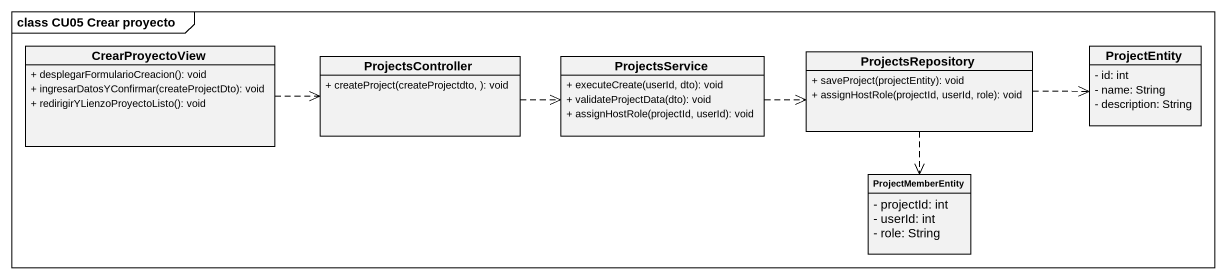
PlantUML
@startuml
mainframe class CU05 Crear proyecto
hide circle
hide empty members
skinparam classAttributeIconSize 0
class CrearProyectoView {
  + desplegarFormularioCreacion(): void
  + ingresarDatosYConfirmar(createProjectDto): void
  + redirigirYLienzoProyectoListo(): void
}
class ProjectEntity {
  - id: int
  - name: String
  - description: String
}
class ProjectsController {
  + createProject(createProjectdto, ): void
}
class ProjectsService {
  + executeCreate(userId, dto): void
  + validateProjectData(dto): void
  + assignHostRole(projectId, userId): void
}
class ProjectsRepository {
  + saveProject(projectEntity): void
  + assignHostRole(projectId, userId, role): void
}
class ProjectMemberEntity {
  - projectId: int
  - userId: int
  - role: String
}
CrearProyectoView .right.> ProjectsController
ProjectsController .right.> ProjectsService
ProjectsService .right.> ProjectsRepository
ProjectsRepository .right.> ProjectEntity
ProjectsRepository ..> ProjectMemberEntity
@enduml
